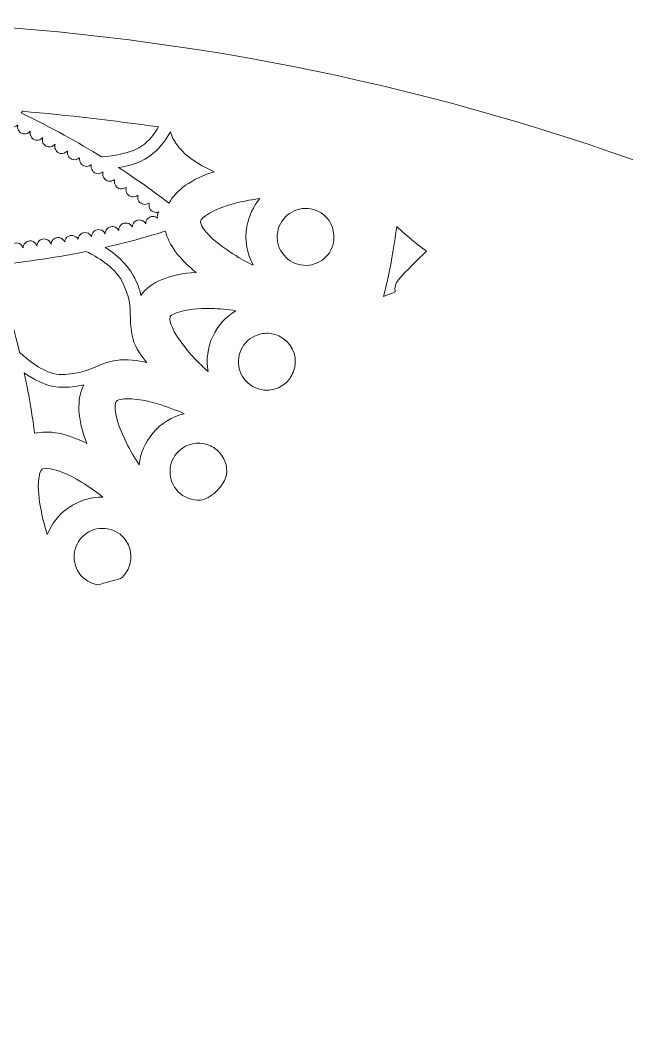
# Model space of a CAD drawing. Header units: millimetres. Extents: x -1844 to 2932, y -490 to 399.
# Drawn here: x 1550.8 to 1661.4, y 212.9 to 398.6 of the extents above; entities that cross this region are included whole.
import ezdxf

# ---------------------------------------------------------------- set-up
doc = ezdxf.new("R2010")
doc.units = ezdxf.units.MM
doc.header["$MEASUREMENT"] = 0
doc.layers.add('Layer 5', color=7, linetype='Continuous')

msp = doc.modelspace()

# ---------------------------------------------------------------- linework, layer by layer
at = {"layer": 'Layer 5', "lineweight": 0}
for points, knots in [([(1650.21, 377.4), (1649.96, 377.5), (1649.7, 377.58), (1649.43, 377.65), (1606.76, 391.27), (1561.29, 398.64), (1514.1, 398.64), (1268.61, 398.64), (1069.6, 199.63), (1069.6, -45.86), (1069.6, -291.35), (1268.61, -490.36), (1514.1, -490.36), (1759.59, -490.36), (1958.6, -291.35), (1958.6, -45.86), (1958.6, 152.15), (1829.12, 319.91), (1650.21, 377.4)], [0, 0, 0, 0, 1, 1, 1, 2, 2, 2, 3, 3, 3, 4, 4, 4, 5, 5, 5, 6, 6, 6, 6]), ([(1551.2, 382.05), (1559.52, 381.33), (1567.8, 380.38), (1576.04, 379.19), (1575.46, 378.17), (1574.69, 377.14), (1573.49, 376.08), (1571.28, 374.15), (1566.63, 373.81), (1565.63, 373.76), (1561.45, 376.33), (1556.52, 379.1), (1550.96, 381.75), (1551.04, 381.85), (1551.12, 381.95), (1551.2, 382.05)], [0, 0, 0, 0, 1, 1, 1, 2, 2, 2, 3, 3, 3, 4, 4, 4, 5, 5, 5, 5]), ([(1549.14, 379.14), (1549.59, 379.06), (1550.02, 379.22), (1550.31, 379.53), (1550.33, 379.53), (1550.34, 379.52), (1550.36, 379.51), (1550.35, 379.49), (1550.34, 379.46), (1550.34, 379.44), (1550.21, 378.73), (1550.68, 378.05), (1551.39, 377.93), (1551.87, 377.84), (1552.34, 378.04), (1552.63, 378.4), (1552.63, 378.4), (1552.64, 378.39), (1552.65, 378.39), (1552.64, 378.36), (1552.63, 378.33), (1552.62, 378.3), (1552.5, 377.6), (1552.97, 376.92), (1553.67, 376.8), (1554.15, 376.71), (1554.6, 376.9), (1554.89, 377.24), (1554.9, 377.24), (1554.9, 377.24), (1554.9, 377.24), (1554.89, 377.19), (1554.87, 377.14), (1554.86, 377.08), (1554.73, 376.38), (1555.2, 375.7), (1555.91, 375.57), (1556.39, 375.49), (1556.86, 375.69), (1557.15, 376.04), (1557.15, 376.04), (1557.16, 376.04), (1557.17, 376.03), (1557.15, 375.98), (1557.13, 375.93), (1557.12, 375.87), (1556.99, 375.16), (1557.46, 374.49), (1558.17, 374.36), (1558.64, 374.28), (1559.1, 374.46), (1559.39, 374.8), (1559.41, 374.79), (1559.43, 374.78), (1559.45, 374.77), (1559.44, 374.76), (1559.44, 374.75), (1559.44, 374.74), (1559.31, 374.04), (1559.78, 373.36), (1560.49, 373.23), (1560.89, 373.16), (1561.28, 373.29), (1561.57, 373.54), (1561.57, 373.54), (1561.63, 373.51), (1561.63, 373.51), (1561.52, 372.81), (1561.98, 372.14), (1562.68, 372.02), (1563.06, 371.95), (1563.41, 372.06), (1563.69, 372.27), (1563.71, 372.26), (1563.74, 372.25), (1563.76, 372.24), (1563.75, 372.22), (1563.75, 372.21), (1563.75, 372.2), (1563.62, 371.49), (1564.09, 370.81), (1564.8, 370.69), (1565.18, 370.62), (1565.54, 370.73), (1565.82, 370.95), (1565.85, 370.94), (1565.88, 370.92), (1565.91, 370.9), (1565.9, 370.87), (1565.89, 370.84), (1565.88, 370.81), (1565.76, 370.11), (1566.23, 369.43), (1566.93, 369.31), (1567.32, 369.24), (1567.68, 369.35), (1567.96, 369.58), (1567.99, 369.56), (1568.01, 369.54), (1568.04, 369.53), (1568.03, 369.5), (1568.02, 369.47), (1568.01, 369.43), (1567.89, 368.73), (1568.36, 368.05), (1569.06, 367.93), (1569.43, 367.86), (1569.79, 367.96), (1570.07, 368.17), (1570.09, 368.16), (1570.12, 368.14), (1570.15, 368.12), (1570.13, 368.07), (1570.12, 368.03), (1570.11, 367.98), (1569.98, 367.27), (1570.45, 366.6), (1571.16, 366.47), (1571.53, 366.4), (1571.89, 366.51), (1572.16, 366.72), (1572.2, 366.7), (1572.23, 366.67), (1572.26, 366.65), (1572.26, 366.63), (1572.25, 366.61), (1572.25, 366.6), (1572.12, 365.89), (1572.59, 365.21), (1573.3, 365.09), (1573.62, 365.03), (1573.93, 365.1), (1574.19, 365.26), (1574.23, 365.23), (1574.28, 365.19), (1574.32, 365.16), (1574.32, 365.15), (1574.32, 365.14), (1574.32, 365.14), (1574.19, 364.43), (1574.66, 363.76), (1575.37, 363.63), (1575.61, 363.59), (1575.85, 363.62), (1576.07, 363.7), (1575.96, 363.55), (1575.88, 363.37), (1575.84, 363.18), (1575.84, 363.17), (1575.84, 363.16), (1575.84, 363.15), (1575.84, 363.14), (1575.83, 363.13), (1575.83, 363.12), (1575.8, 362.93), (1575.81, 362.73), (1575.86, 362.55), (1575.69, 362.71), (1575.47, 362.82), (1575.23, 362.86), (1574.52, 362.99), (1573.85, 362.52), (1573.72, 361.81), (1573.7, 361.71), (1573.7, 361.62), (1573.71, 361.52), (1573.53, 361.87), (1573.2, 362.14), (1572.78, 362.21), (1572.07, 362.34), (1571.4, 361.87), (1571.27, 361.16), (1571.26, 361.08), (1571.25, 360.99), (1571.25, 360.91), (1571.08, 361.29), (1570.74, 361.58), (1570.3, 361.66), (1569.59, 361.78), (1568.92, 361.31), (1568.79, 360.61), (1568.77, 360.49), (1568.77, 360.38), (1568.78, 360.28), (1568.61, 360.65), (1568.26, 360.94), (1567.83, 361.02), (1567.12, 361.14), (1566.45, 360.67), (1566.32, 359.97), (1566.31, 359.88), (1566.3, 359.8), (1566.3, 359.72), (1566.13, 360.1), (1565.79, 360.38), (1565.35, 360.46), (1564.64, 360.59), (1563.97, 360.12), (1563.84, 359.41), (1563.83, 359.32), (1563.82, 359.24), (1563.82, 359.16), (1563.65, 359.53), (1563.31, 359.83), (1562.87, 359.9), (1562.16, 360.03), (1561.49, 359.56), (1561.36, 358.85), (1561.35, 358.8), (1561.35, 358.75), (1561.35, 358.7), (1561.17, 359.05), (1560.84, 359.31), (1560.42, 359.39), (1559.72, 359.52), (1559.04, 359.05), (1558.92, 358.34), (1558.91, 358.31), (1558.91, 358.27), (1558.91, 358.24), (1558.74, 358.63), (1558.39, 358.93), (1557.94, 359.01), (1557.24, 359.14), (1556.56, 358.67), (1556.44, 357.96), (1556.42, 357.89), (1556.42, 357.81), (1556.42, 357.74), (1556.31, 358.24), (1555.92, 358.66), (1555.38, 358.75), (1554.67, 358.88), (1554, 358.41), (1553.87, 357.7), (1553.86, 357.63), (1553.85, 357.56), (1553.85, 357.48), (1553.72, 357.94), (1553.34, 358.31), (1552.84, 358.4), (1552.13, 358.53), (1551.46, 358.06), (1551.33, 357.35), (1551.32, 357.29), (1551.32, 357.22), (1551.32, 357.16), (1551.17, 357.6), (1550.8, 357.95), (1550.32, 358.03), (1549.61, 358.16), (1548.93, 357.69), (1548.81, 356.98), (1548.8, 356.93), (1548.8, 356.88), (1548.8, 356.84), (1548.67, 357.3), (1548.29, 357.67), (1547.78, 357.76), (1547.07, 357.89), (1546.4, 357.42), (1546.27, 356.71), (1546.26, 356.65), (1546.26, 356.58), (1546.26, 356.52), (1546.12, 356.96), (1545.75, 357.32), (1545.26, 357.4), (1545.08, 357.44), (1544.91, 357.43), (1544.74, 357.39), (1543.23, 361.33), (1541.48, 365.4), (1539.44, 369.5), (1542.86, 372.71), (1545.98, 376), (1548.82, 379.25), (1548.92, 379.2), (1549.03, 379.16), (1549.14, 379.14)], [0, 0, 0, 0, 1, 1, 1, 2, 2, 2, 3, 3, 3, 4, 4, 4, 5, 5, 5, 6, 6, 6, 7, 7, 7, 8, 8, 8, 9, 9, 9, 10, 10, 10, 11, 11, 11, 12, 12, 12, 13, 13, 13, 14, 14, 14, 15, 15, 15, 16, 16, 16, 17, 17, 17, 18, 18, 18, 19, 19, 19, 20, 20, 20, 21, 21, 21, 22, 22, 22, 23, 23, 23, 24, 24, 24, 25, 25, 25, 26, 26, 26, 27, 27, 27, 28, 28, 28, 29, 29, 29, 30, 30, 30, 31, 31, 31, 32, 32, 32, 33, 33, 33, 34, 34, 34, 35, 35, 35, 36, 36, 36, 37, 37, 37, 38, 38, 38, 39, 39, 39, 40, 40, 40, 41, 41, 41, 42, 42, 42, 43, 43, 43, 44, 44, 44, 45, 45, 45, 46, 46, 46, 47, 47, 47, 48, 48, 48, 49, 49, 49, 50, 50, 50, 51, 51, 51, 52, 52, 52, 53, 53, 53, 54, 54, 54, 55, 55, 55, 56, 56, 56, 57, 57, 57, 58, 58, 58, 59, 59, 59, 60, 60, 60, 61, 61, 61, 62, 62, 62, 63, 63, 63, 64, 64, 64, 65, 65, 65, 66, 66, 66, 67, 67, 67, 68, 68, 68, 69, 69, 69, 70, 70, 70, 71, 71, 71, 72, 72, 72, 73, 73, 73, 74, 74, 74, 75, 75, 75, 76, 76, 76, 77, 77, 77, 78, 78, 78, 79, 79, 79, 80, 80, 80, 81, 81, 81, 82, 82, 82, 83, 83, 83, 84, 84, 84, 85, 85, 85, 86, 86, 86, 87, 87, 87, 88, 88, 88, 89, 89, 89, 90, 90, 90, 91, 91, 91, 92, 92, 92, 93, 93, 93, 93]), ([(1586.16, 371.04), (1582.02, 369.66), (1579.24, 367.71), (1577.93, 365.29), (1575.91, 366.86), (1572.79, 369.15), (1568.76, 371.78), (1570.68, 372.08), (1573.24, 372.78), (1575.02, 374.33), (1576.57, 375.69), (1577.52, 377.02), (1578.2, 378.29), (1579.07, 375.43), (1581.77, 372.97), (1586.16, 371.04)], [0, 0, 0, 0, 1, 1, 1, 2, 2, 2, 3, 3, 3, 4, 4, 4, 5, 5, 5, 5]), ([(1590.48, 365.39), (1591.86, 365.72), (1593.23, 365.96), (1594.52, 366.13), (1593.32, 364.7), (1592.49, 362.97), (1592.15, 361.06), (1591.7, 358.54), (1592.16, 356.06), (1593.3, 353.96), (1591.88, 354.67), (1590.44, 355.49), (1589.11, 356.37), (1584.9, 359.14), (1583.57, 361.26), (1583.71, 362), (1583.81, 362.57), (1585.65, 364.22), (1590.48, 365.39), (1590.48, 365.39), (1590.48, 365.39), (1590.48, 365.39)], [0, 0, 0, 0, 1, 1, 1, 2, 2, 2, 3, 3, 3, 4, 4, 4, 5, 5, 5, 6, 6, 6, 7, 7, 7, 7]), ([(1597.77, 360.06), (1598.27, 362.88), (1600.97, 364.76), (1603.79, 364.26), (1605.62, 363.93), (1607.14, 362.64), (1607.77, 360.88), (1608.01, 359.99), (1608.08, 359.07), (1607.97, 358.15), (1607.43, 355.38), (1604.75, 353.53), (1601.96, 354.03), (1599.15, 354.54), (1597.26, 357.24), (1597.77, 360.06)], [0, 0, 0, 0, 1, 1, 1, 2, 2, 2, 3, 3, 3, 4, 4, 4, 5, 5, 5, 5]), ([(1618.61, 355.33), (1618.95, 357.22), (1619.24, 359.13), (1619.48, 361.04), (1620.47, 360.13), (1621.49, 359.24), (1622.55, 358.37), (1623.32, 357.74), (1624.11, 357.13), (1624.91, 356.53), (1623.07, 354.82), (1621.35, 353.07), (1619.79, 351.3), (1619.26, 350.7), (1619.05, 349.88), (1619.23, 349.1), (1618.51, 348.83), (1617.8, 348.56), (1617.1, 348.28), (1617.69, 350.62), (1618.19, 352.98), (1618.61, 355.33)], [0, 0, 0, 0, 1, 1, 1, 2, 2, 2, 3, 3, 3, 4, 4, 4, 5, 5, 5, 6, 6, 6, 7, 7, 7, 7]), ([(1572.82, 348.48), (1572.57, 349.59), (1572.15, 350.79), (1571.43, 352.12), (1570.17, 354.46), (1567.81, 356.24), (1566.27, 357.22), (1571.09, 358.32), (1574.88, 359.42), (1577.29, 360.19), (1577.9, 357.69), (1579.78, 355.15), (1582.89, 352.66), (1578.02, 352.37), (1574.59, 350.95), (1572.82, 348.48)], [0, 0, 0, 0, 1, 1, 1, 2, 2, 2, 3, 3, 3, 4, 4, 4, 5, 5, 5, 5]), ([(1550.69, 338.08), (1549.56, 342.83), (1548.04, 348.25), (1545.99, 354.01), (1552.27, 354.58), (1557.98, 355.5), (1562.86, 356.49), (1564.75, 355.47), (1567.84, 353.87), (1569.39, 351.01), (1570.79, 348.4), (1570.85, 346.37), (1570.91, 344.4), (1570.95, 343.12), (1570.99, 341.81), (1571.4, 340.45), (1571.91, 338.78), (1572.91, 337.34), (1573.93, 336.22), (1572.26, 336.61), (1570.23, 336.88), (1568.36, 336.63), (1566.95, 336.45), (1565.74, 335.93), (1564.57, 335.44), (1562.75, 334.67), (1560.88, 333.99), (1557.92, 334.07), (1555.11, 334.15), (1551.57, 337.27), (1550.69, 338.08)], [0, 0, 0, 0, 1, 1, 1, 2, 2, 2, 3, 3, 3, 4, 4, 4, 5, 5, 5, 6, 6, 6, 7, 7, 7, 8, 8, 8, 9, 9, 9, 10, 10, 10, 10]), ([(1585.93, 341), (1584.97, 338.94), (1584.7, 336.71), (1585.06, 334.59), (1583.98, 335.56), (1582.91, 336.63), (1581.94, 337.72), (1578.59, 341.49), (1577.86, 343.88), (1578.18, 344.56), (1578.43, 345.09), (1580.63, 346.2), (1585.6, 346.08), (1587.14, 346.04), (1588.69, 345.9), (1590.15, 345.68), (1588.36, 344.6), (1586.87, 343), (1585.93, 341)], [0, 0, 0, 0, 1, 1, 1, 2, 2, 2, 3, 3, 3, 4, 4, 4, 5, 5, 5, 6, 6, 6, 6]), ([(1596.71, 341.49), (1597.15, 341.41), (1597.59, 341.27), (1598, 341.07), (1600.18, 340.05), (1601.35, 337.7), (1600.88, 335.35), (1600.77, 334.92), (1600.62, 334.51), (1600.43, 334.12), (1600.32, 333.87), (1600.18, 333.62), (1600.02, 333.36), (1598.56, 331.31), (1595.86, 330.6), (1593.59, 331.67), (1592.34, 332.26), (1591.39, 333.3), (1590.91, 334.61), (1590.44, 335.91), (1590.51, 337.32), (1591.09, 338.58), (1591.68, 339.83), (1592.73, 340.78), (1594.03, 341.25), (1594.9, 341.57), (1595.82, 341.64), (1596.71, 341.49)], [0, 0, 0, 0, 1, 1, 1, 2, 2, 2, 3, 3, 3, 4, 4, 4, 5, 5, 5, 6, 6, 6, 7, 7, 7, 8, 8, 8, 9, 9, 9, 9]), ([(1557.76, 331.75), (1559.63, 331.63), (1561.13, 331.84), (1562.43, 332.19), (1561.04, 329.56), (1561.21, 325.92), (1562.95, 321.47), (1559.23, 323.33), (1556.01, 323.95), (1553.43, 323.32), (1553.1, 325.86), (1552.52, 329.68), (1551.53, 334.37), (1553.11, 333.23), (1555.4, 331.91), (1557.76, 331.75)], [0, 0, 0, 0, 1, 1, 1, 2, 2, 2, 3, 3, 3, 4, 4, 4, 5, 5, 5, 5]), ([(1570.19, 321.57), (1567.93, 326.07), (1567.84, 328.57), (1568.33, 329.15), (1568.62, 329.5), (1570.18, 329.88), (1573.14, 329.35), (1573.95, 329.21), (1574.86, 328.99), (1575.88, 328.69), (1577.56, 328.2), (1579.21, 327.57), (1580.7, 326.9), (1578.53, 326.37), (1576.52, 325.17), (1574.99, 323.35), (1573.56, 321.66), (1572.72, 319.65), (1572.48, 317.58), (1571.66, 318.85), (1570.87, 320.21), (1570.19, 321.57)], [0, 0, 0, 0, 1, 1, 1, 2, 2, 2, 3, 3, 3, 4, 4, 4, 5, 5, 5, 6, 6, 6, 7, 7, 7, 7]), ([(1579.35, 319.67), (1580.59, 321.14), (1582.47, 321.75), (1584.24, 321.44), (1585.11, 321.28), (1585.95, 320.9), (1586.67, 320.3), (1588.02, 319.16), (1588.68, 317.43), (1588.46, 315.67), (1588.16, 314.8), (1587.71, 314), (1587.12, 313.3), (1586.35, 312.39), (1585.37, 311.68), (1584.28, 311.23), (1582.73, 310.94), (1581.17, 311.35), (1579.97, 312.35), (1577.78, 314.2), (1577.5, 317.48), (1579.35, 319.67)], [0, 0, 0, 0, 1, 1, 1, 2, 2, 2, 3, 3, 3, 4, 4, 4, 5, 5, 5, 6, 6, 6, 7, 7, 7, 7]), ([(1559.6, 309.74), (1557.82, 308.5), (1556.51, 306.79), (1555.74, 304.87), (1555.31, 306.22), (1554.94, 307.63), (1554.66, 309), (1553.64, 313.94), (1554.2, 316.38), (1554.82, 316.81), (1555.01, 316.94), (1555.52, 317), (1556.34, 316.85), (1557.56, 316.63), (1559.46, 315.96), (1562, 314.41), (1563.37, 313.58), (1564.68, 312.64), (1565.87, 311.7), (1563.69, 311.71), (1561.5, 311.07), (1559.6, 309.74)], [0, 0, 0, 0, 1, 1, 1, 2, 2, 2, 3, 3, 3, 4, 4, 4, 5, 5, 5, 6, 6, 6, 7, 7, 7, 7]), ([(1562.86, 305.06), (1564.03, 305.88), (1565.43, 306.14), (1566.74, 305.91), (1568.05, 305.67), (1569.27, 304.94), (1570.09, 303.77), (1571.54, 301.68), (1571.24, 298.8), (1569.41, 297.05), (1569.31, 296.97), (1569.22, 296.89), (1569.12, 296.82), (1567.74, 296.46), (1566.35, 296.09), (1564.96, 295.68), (1563.62, 295.91), (1562.38, 296.65), (1561.56, 297.83), (1559.93, 300.18), (1560.51, 303.42), (1562.86, 305.06)], [0, 0, 0, 0, 1, 1, 1, 2, 2, 2, 3, 3, 3, 4, 4, 4, 5, 5, 5, 6, 6, 6, 7, 7, 7, 7])]:
    msp.add_open_spline(points, degree=3, knots=knots, dxfattribs=at)

doc.saveas('drawing.dxf')
